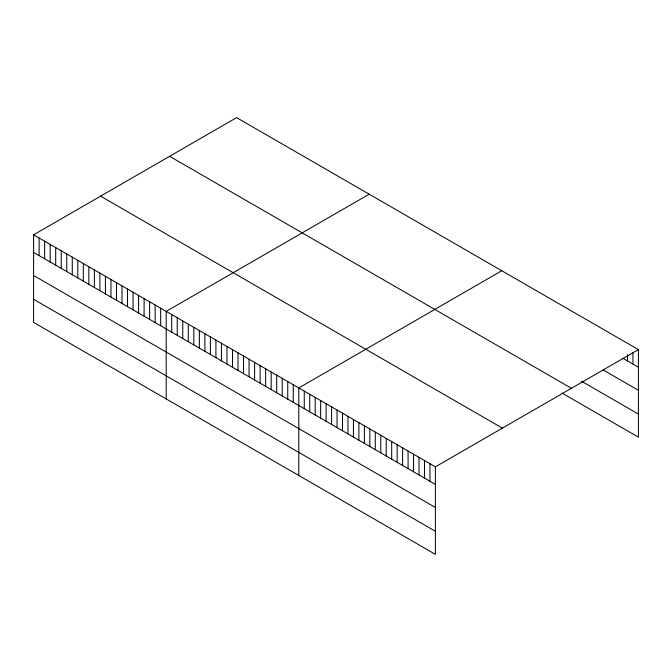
<?xml version="1.0" encoding="UTF-8"?>
<svg xmlns="http://www.w3.org/2000/svg" width="672" height="672" viewBox="0 0 672 672"><rect width="100%" height="100%" fill="white"/><g stroke="black" fill="none" stroke-linecap="round" stroke-linejoin="round"><path stroke-width="1.01" d="M33.6 234.83L435.406 466.813L435.406 554.366L33.6 322.384L33.6 234.83L236.594 117.634L638.4 349.616L638.4 437.17L561.893 393.002M369.188 194.191L166.194 311.388L166.194 398.941M501.782 270.74L298.788 387.937L298.788 475.49M435.406 466.813L638.4 349.616M622.784 358.176L638.4 367.189M603.271 370.003L638.4 390.281M581.414 381.175L638.4 414.078M169.604 156.307L571.41 388.29M100.59 196.157L502.396 428.14M33.6 252.412L435.406 484.386M33.6 275.503L435.406 507.478M33.6 299.292L435.406 531.275M632.932 352.666L632.932 364.039M627.472 354.682L627.472 360.881M429.946 463.655L429.946 481.236M424.477 460.505L424.477 478.078M419.009 457.346L419.009 474.928M413.549 454.188L413.549 471.769M408.08 451.038L408.08 468.611M402.62 447.88L402.62 465.461M397.152 444.73L397.152 462.302M391.692 441.571L391.692 459.152M386.224 438.421L386.224 455.994M380.764 435.263L380.764 452.836M375.295 432.104L375.295 449.686M369.835 428.954L369.835 446.527M364.367 425.796L364.367 443.377M358.898 422.646L358.898 440.219M353.438 419.488L353.438 437.069M347.97 416.329L347.97 433.91M342.51 413.179L342.51 430.752M337.042 410.021L337.042 427.602M331.582 406.871L331.582 424.444M326.113 403.712L326.113 421.294M320.653 400.554L320.653 418.135M315.185 397.404L315.185 414.977M309.725 394.246L309.725 411.827M304.256 391.096L304.256 408.668M293.269 384.745L293.269 402.326M287.742 381.562L287.742 399.134M282.215 378.37L282.215 395.942M276.696 375.178L276.696 392.759M271.169 371.986L271.169 389.567M265.642 368.802L265.642 386.375M260.114 365.61L260.114 383.191M254.596 362.418L254.596 379.999M249.068 359.234L249.068 376.807M243.541 356.042L243.541 373.615M238.022 352.85L238.022 370.432M232.495 349.658L232.495 367.24M226.968 346.475L226.968 364.048M221.441 343.283L221.441 360.856M215.922 340.091L215.922 357.672M210.395 336.899L210.395 354.48M204.868 333.715L204.868 351.288M199.349 330.523L199.349 348.096M193.822 327.331L193.822 344.912M188.294 324.148L188.294 341.72M182.767 320.956L182.767 338.528M177.248 317.764L177.248 335.345M171.721 314.572L171.721 332.153M160.675 308.196L160.675 325.769M155.148 305.004L155.148 322.585M149.621 301.812L149.621 319.393M144.094 298.628L144.094 316.201M138.575 295.436L138.575 313.009M133.048 292.244L133.048 309.826M127.52 289.052L127.52 306.634M121.993 285.869L121.993 303.442M116.474 282.677L116.474 300.258M110.947 279.485L110.947 297.066M105.42 276.301L105.42 293.874M99.901 273.109L99.901 290.682M94.374 269.917L94.374 287.498M88.847 266.725L88.847 284.306M83.32 263.542L83.32 281.114M77.801 260.35L77.801 277.922M72.274 257.158L72.274 274.739M66.746 253.966L66.746 271.547M61.228 250.782L61.228 268.355M55.7 247.59L55.7 265.163M50.173 244.398L50.173 261.979M44.646 241.214L44.646 258.787M39.127 238.022L39.127 255.595"/></g></svg>
